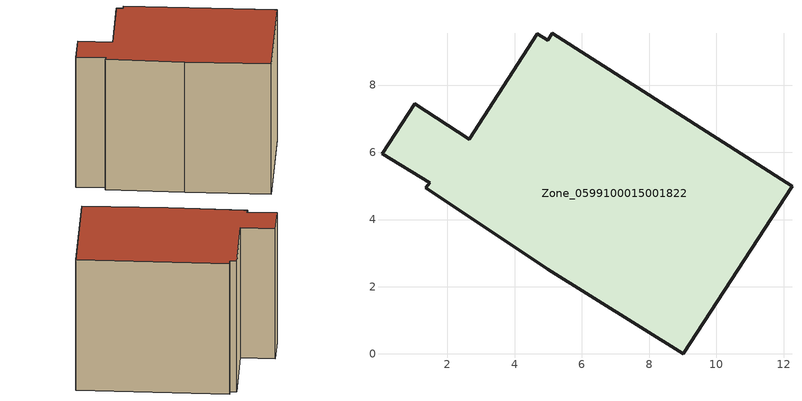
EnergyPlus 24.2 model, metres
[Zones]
Zone_0599100015001822
 floor ground (C_G): 0.07,5.96 1.03,7.44 2.65,6.39 4.68,9.52 4.99,9.33 5.13,9.55 12.25,4.98 9.02,0 4.99,2.52 1.36,4.95 1.48,5.09 z0.89
 wall outside (C_F): 4.68,9.52 2.65,6.39 1.03,7.44 0.07,5.96 1.48,5.09 1.36,4.95 4.99,2.52 9.02,0 12.25,4.98 5.13,9.55 4.99,9.33 4.68,9.52 z0.89:9.15
 roof outside (C_R): 12.25,4.98 5.13,9.55 4.99,9.33 4.68,9.52 2.65,6.39 1.03,7.44 0.07,5.96 1.48,5.09 1.36,4.95 4.99,2.52 9.02,0 z9.15
[BUILDING]
Pand.0599100015001822: North Axis=0; Terrain=City; Loads Convergence Tolerance Value=0.04; Temperature Convergence Tolerance Value=0.4; Solar Distribution=FullExterior; Maximum Number of Warmup Days=25; Minimum Number of Warmup Days=1
[Site:Location]
Rotterdam.The.Hague.AP_ZH_NLD Design_Conditions: Latitude=51.96; Longitude=4.45; Time Zone=1; Elevation=-4.5
[SITE:GROUNDTEMPERATURE:BUILDINGSURFACE]
18, 18, 18, 18, 18, 18, 18, 18, 18, 18, 18, 18
[MATERIAL] Thermal Absorptance=0.9; Solar Absorptance=0.7; Visible Absorptance=0.7
Name | Roughness | Thickness | Conductivity | Density | Specific Heat
G.TC.1975-1991 | MediumSmooth | 0.15 | 0.288461 | 540 | 1210
F.TC.1975-1991 | Rough | 0.3 | 0.230769 | 1920 | 840
R.TC.1975-1991 | MediumRough | 0.2 | 0.153846 | 1500 | 1000
[CONSTRUCTION]
C_G: G.TC.1975-1991
C_F: F.TC.1975-1991
C_R: R.TC.1975-1991
[ZONE]
Zone_0599100015001822: Type=1; Multiplier=1; Ceiling Height=Autocalculate; Volume=Autocalculate; Floor Area=autocalculate; Part of Total Floor Area=Yes
[ZONEINFILTRATION:DESIGNFLOWRATE]
Infil_Zone_0599100015001822: Zone or ZoneList or Space or SpaceList=Zone_0599100015001822; Schedule=AlwaysOn; Design Flow Rate Calculation Method=Flow/Area; Flow Rate per Floor Area=0.003; Constant Term Coefficient=1; Temperature Term Coefficient=0; Velocity Term Coefficient=0; Velocity Squared Term Coefficient=0
[HVACTEMPLATE:ZONE:IDEALLOADSAIRSYSTEM]
Zone_0599100015001822: Maximum Heating Supply Air Temperature=50; Minimum Cooling Supply Air Temperature=13; Maximum Heating Supply Air Humidity Ratio=0.0156; Minimum Cooling Supply Air Humidity Ratio=0.0077; Heating Limit=NoLimit; Cooling Limit=NoLimit; Dehumidification Control Type=ConstantSensibleHeatRatio; Cooling Sensible Heat Ratio=0.7; Dehumidification Setpoint=60; Humidification Control Type=None; Humidification Setpoint=30; Outdoor Air Method=None; Outdoor Air Flow Rate per Person=0.00944; Outdoor Air Flow Rate per Zone Floor Area=0; Outdoor Air Flow Rate per Zone=0; Demand Controlled Ventilation Type=None; Outdoor Air Economizer Type=NoEconomizer; Heat Recovery Type=None; Sensible Heat Recovery Effectiveness=0.7; Latent Heat Recovery Effectiveness=0.65
[ZONECONTROL:THERMOSTAT]
ThermostatControl_Zone_0599100015001822: Zone or ZoneList=Zone_0599100015001822; Control Type Schedule=DualSetpointControlType; Control 1=Thermostat_Zone_0599100015001822; Temperature Difference Between Cutout And Setpoint=0
[THERMOSTATSETPOINT:DUALSETPOINT]
Thermostat_Zone_0599100015001822: Heating Setpoint Temperature Schedule=HeatingSetpoint_Zone_0599100015001822; Cooling Setpoint Temperature Schedule=CoolingSetpoint_Zone_0599100015001822
[SCHEDULE:COMPACT]
HeatingSetpoint_Zone_0599100015001822: Through: 12/31, For: AllDays, Until: 24:00, 21
CoolingSetpoint_Zone_0599100015001822: Through: 12/31, For: AllDays, Until: 24:00, 24
DualSetpointControlType: Through: 12/31, For: AllDays, Until: 24:00, 4
AlwaysOn: Through: 12/31, For: AllDays, Until: 24:00, 1
